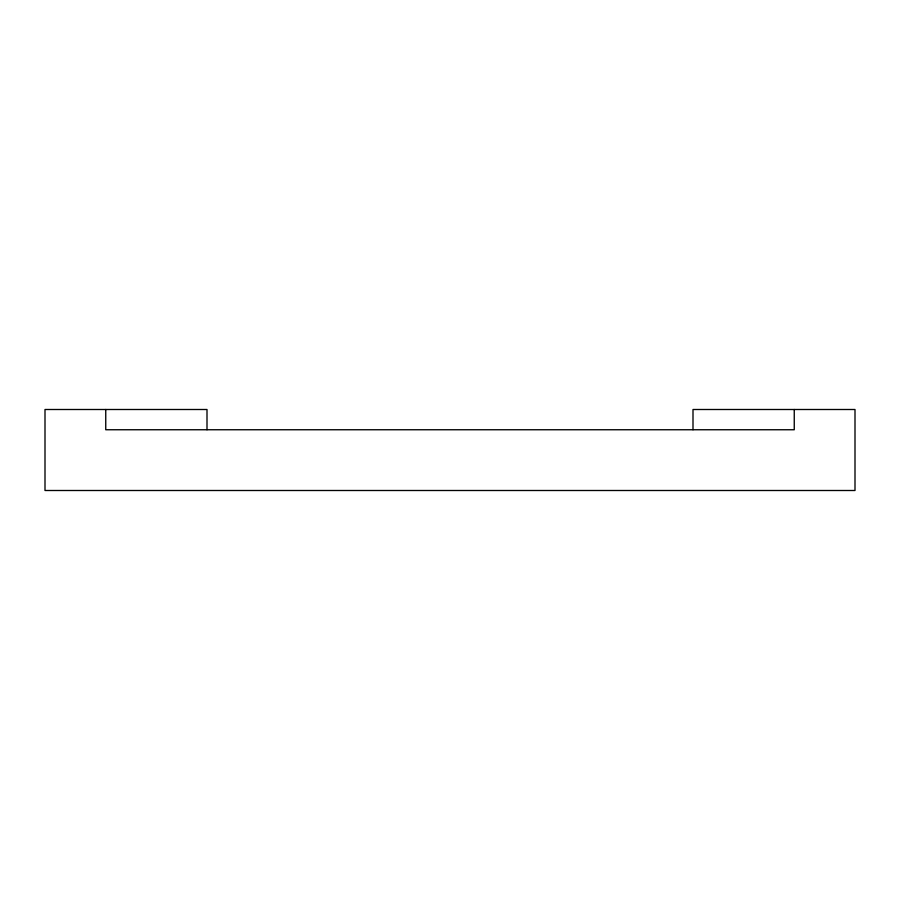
<?xml version="1.0" encoding="UTF-8"?>
<svg xmlns="http://www.w3.org/2000/svg" width="900" height="900" viewBox="0 0 900 900"><rect width="100%" height="100%" fill="white"/><g stroke="black" fill="none" stroke-linecap="round" stroke-linejoin="round"><path stroke-width="1.35" d="M794.25 409.5L794.25 429.75L105.75 429.75L105.75 409.5M693 429.75L693 409.5L855 409.5L855 490.5L45 490.5L45 409.5L207 409.5L207 429.75"/></g></svg>
